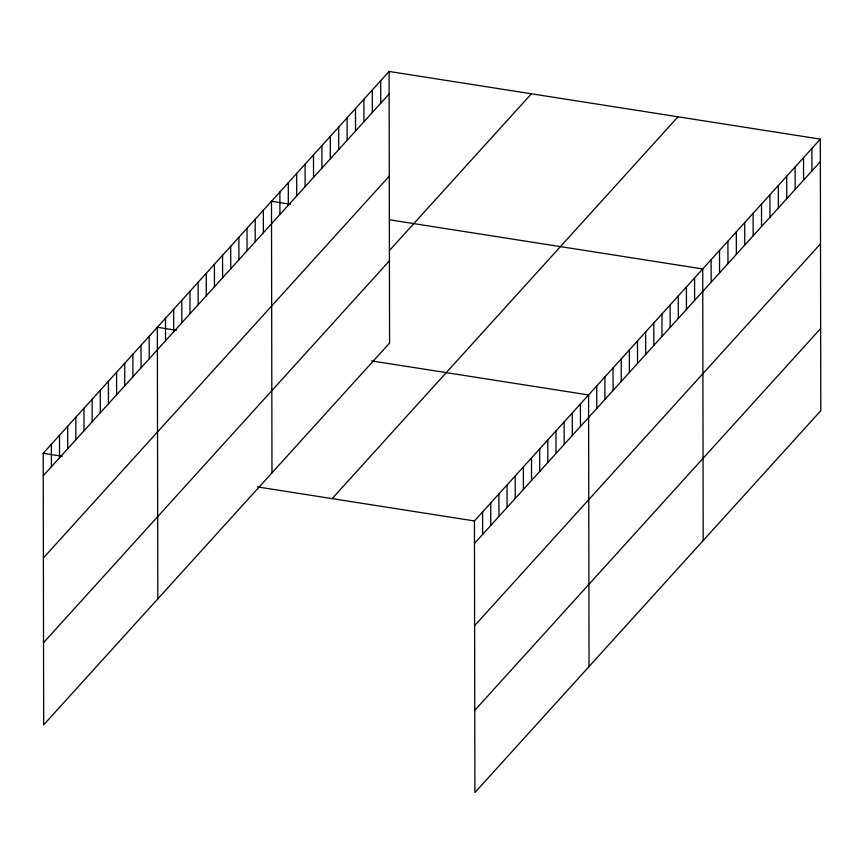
<?xml version="1.0" encoding="UTF-8"?>
<svg xmlns="http://www.w3.org/2000/svg" width="864" height="864" viewBox="0 0 864 864"><rect width="100%" height="100%" fill="white"/><g stroke="black" fill="none" stroke-linecap="round" stroke-linejoin="round"><path stroke-width="1.3" d="M389.092 71.453L389.567 343.04L43.675 724.874L43.2 453.287L389.092 71.453L820.325 139.126L820.8 410.713L474.908 792.547L474.433 520.96L820.325 139.126M43.243 475.762L389.135 93.928M43.384 557.971L389.275 176.137M389.34 250.614L531.403 93.787M43.535 642.665L389.426 260.831M332.122 498.625L678.024 116.791M474.476 543.445L820.368 161.611M474.617 625.655L820.508 243.821M474.768 710.348L820.66 328.514M290.552 204.271L271.49 201.28L271.966 472.856M389.653 219.823L702.724 268.952L703.199 540.54M176.407 330.275L157.345 327.283L157.82 598.86M371.65 360.914L588.578 394.956L589.054 666.544M43.2 453.287L62.262 456.278M257.504 486.918L474.433 520.96M811.922 148.403L811.966 170.888M803.531 157.68L803.563 180.155M795.128 166.946L795.161 189.432M786.726 176.224L786.769 198.709M778.324 185.501L778.367 207.976M769.921 194.767L769.964 217.253M761.519 204.044L761.562 226.519M753.127 213.311L753.16 235.796M744.725 222.588L744.768 245.074M736.322 231.865L736.366 254.34M727.92 241.132L727.963 263.617M719.518 250.409L719.561 272.884M711.126 259.686L711.158 282.161M694.57 277.96L694.613 300.434M686.416 286.956L686.459 309.431M678.262 295.952L678.305 318.438M670.108 304.96L670.151 327.434M661.954 313.956L661.997 336.442M653.8 322.952L653.843 345.438M645.646 331.96L645.689 354.434M637.492 340.956L637.535 363.442M629.348 349.952L629.381 372.438M621.194 358.96L621.227 381.434M613.04 367.956L613.073 390.442M604.886 376.963L604.919 399.438M596.732 385.96L596.765 408.445M580.424 403.963L580.468 426.438M572.27 412.96L572.314 435.445M564.116 421.956L564.16 444.442M555.962 430.963L556.006 453.438M547.808 439.96L547.852 462.445M539.654 448.967L539.698 471.442M531.5 457.963L531.544 480.438M523.357 466.96L523.39 489.445M515.203 475.967L515.236 498.442M507.049 484.963L507.082 507.449M498.895 493.96L498.928 516.445M490.741 502.967L490.774 525.442M482.587 511.963L482.63 534.449M380.689 80.719L380.732 103.205M372.298 89.996L372.33 112.482M363.895 99.274L363.928 121.748M355.493 108.54L355.536 131.026M347.09 117.817L347.134 140.303M338.688 127.094L338.731 149.569M330.296 136.361L330.329 158.846M321.894 145.638L321.926 168.113M313.492 154.904L313.535 177.39M305.089 164.182L305.132 186.667M296.687 173.459L296.73 195.934M288.295 182.725L288.328 205.211M279.893 192.002L279.925 214.477M263.336 210.276L263.38 232.751M255.182 219.272L255.226 241.758M247.028 228.28L247.072 250.754M238.874 237.276L238.918 259.762M230.72 246.272L230.764 268.758M222.566 255.28L222.61 277.754M214.412 264.276L214.456 286.762M206.269 273.283L206.302 295.758M198.115 282.28L198.148 304.754M189.961 291.276L189.994 313.762M181.807 300.283L181.84 322.758M173.653 309.28L173.686 331.765M165.499 318.276L165.542 340.762M149.191 336.28L149.234 358.765M141.037 345.276L141.08 367.762M132.883 354.283L132.926 376.758M124.729 363.28L124.772 385.765M116.575 372.287L116.618 394.762M108.421 381.283L108.464 403.758M100.267 390.28L100.31 412.765M92.124 399.287L92.156 421.762M83.97 408.283L84.002 430.769M75.816 417.28L75.848 439.765M67.662 426.287L67.694 448.762M59.508 435.283L59.54 457.769M51.354 444.28L51.397 466.765"/></g></svg>
